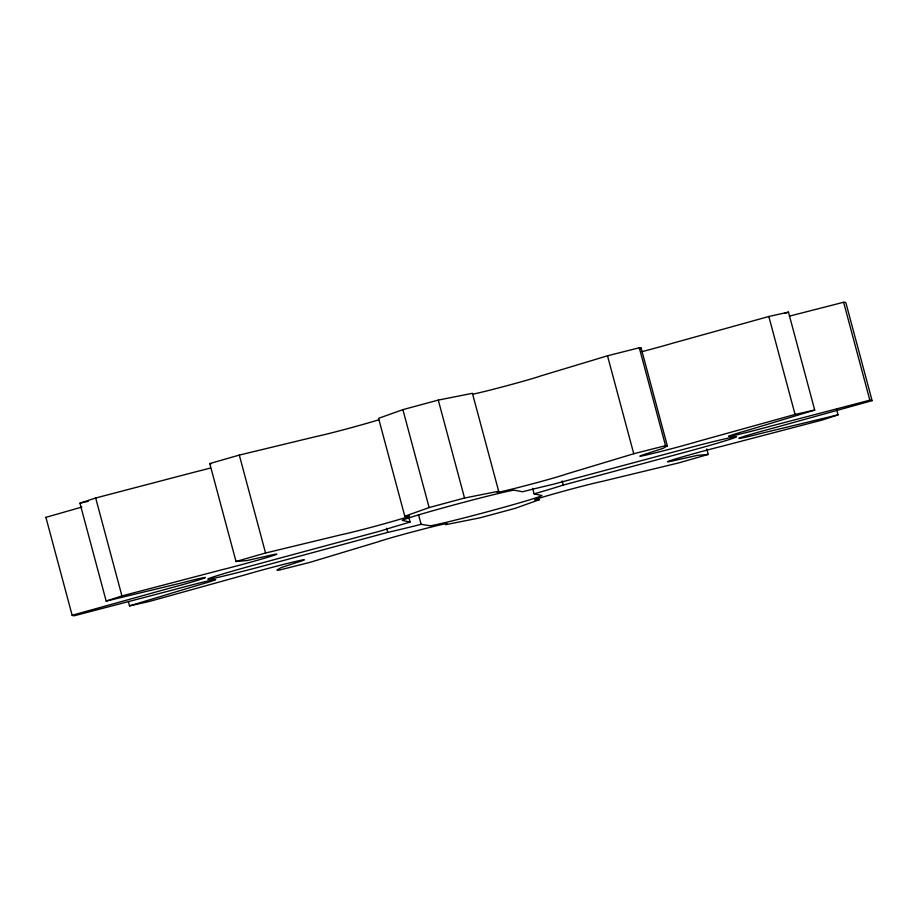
<?xml version="1.0" encoding="UTF-8"?>
<svg xmlns="http://www.w3.org/2000/svg" width="918" height="918" viewBox="0 0 918 918"><rect width="100%" height="100%" fill="white"/><g stroke="black" fill="none" stroke-linecap="round" stroke-linejoin="round"><path stroke-width="1.38" d="M640.374 348.84L641.108 347.979L639.295 347.773A414.156 11.567 -15 0 0 607.509 355.805L540.186 376.105A34.93 0.975 -15 0 1 501.262 387.201L498.176 388.016A34.93 0.975 -15 0 1 473.631 393.994M641.108 347.979L667.34 445.907L663.037 448.351L645.836 453.962A34.93 0.975 -15 0 0 651.424 453.802L653.788 453.228A34.93 0.975 -15 0 0 698.782 441.179L795.068 414.443A414.156 11.567 -15 0 1 814.714 410.059L788.47 312.131A414.156 11.567 -15 0 0 768.825 316.503L672.538 343.252A34.93 0.975 -15 0 1 641.934 351.674M378.801 419.778A34.93 0.975 -15 0 1 360.143 425.229L357.159 426.055A34.93 0.975 -15 0 1 315.7 436.635L239.311 455.087A414.156 11.567 -15 0 0 209.774 463.579L236.018 561.506A414.156 11.567 -15 0 1 265.554 553.015L341.932 534.563A34.93 0.975 -15 0 0 383.403 523.994L386.386 523.157A34.93 0.975 -15 0 0 408.797 515.996L404.804 516.249L378.572 418.321L402.887 409.646A414.156 11.567 -15 0 1 438.288 400.099L472.426 393.317L498.669 491.245L497.258 492.14A34.93 0.975 -15 0 0 524.419 485.943L527.506 485.14A34.93 0.975 -15 0 0 566.429 474.044L633.753 453.744A414.156 11.567 -15 0 1 665.539 445.7L667.34 445.907M404.804 516.249L429.131 507.574A414.156 11.567 -15 0 1 464.531 498.026L498.669 491.245M784.764 313.359L788.47 312.131M128.417 601.726L129.53 605.869L196.372 585.684A34.93 0.975 -15 0 0 213.86 579.763L212.85 579.946A34.93 0.975 -15 0 0 173.835 589.723L74.381 615.737A414.156 11.567 -15 0 1 72.143 615.278L45.9 517.35L81.828 507.069M814.714 410.059L747.872 430.244A34.93 0.975 -15 0 0 730.384 436.165L731.394 435.993A34.93 0.975 -15 0 0 770.409 426.216L869.851 400.191A414.156 11.567 -15 0 1 872.1 400.65L845.857 302.722A414.156 11.567 -15 0 0 843.619 302.263L789.388 316.136M408.958 517.936L410.071 522.078L392.055 527.402A107.808 3.006 -15 0 0 380.993 530.856L250.66 566.004A58.649 1.641 -15 0 0 208.179 579.224A58.649 1.641 -15 0 0 263.546 565.89L387.706 532.394A107.808 3.006 -15 0 0 416.084 525.589L421.121 524.339L430.347 525.773A58.649 1.641 -15 0 0 484.383 512.588L499.082 508.606A58.649 1.641 -15 0 0 539.773 496.535L541.93 495.513L534.092 493.884L532.612 488.365M534.092 493.884L538.281 492.656A107.808 3.006 -15 0 0 563.239 485.083L693.583 449.923A58.649 1.641 -15 0 0 734.274 437.852L736.431 436.83L734.733 436.853A58.649 1.641 -15 0 0 695.316 446.182L552.533 484.452A107.808 3.006 -15 0 0 522.526 491.738L513.896 490.155A58.649 1.641 -15 0 0 474.48 499.484L459.849 503.339A58.649 1.641 -15 0 0 402.314 520.414L410.071 522.078M72.143 615.278L168.224 588.576A34.93 0.975 -15 0 0 204.094 578.156L204.714 577.904A34.93 0.975 -15 0 0 182.131 582.781L106.178 601.106L79.935 503.167A414.156 11.567 -15 0 1 95.69 498.004L195.259 471.932A34.93 0.975 -15 0 0 210.463 468.031M872.1 400.65L776.02 427.352A34.93 0.975 -15 0 0 740.137 437.771L739.518 438.035A34.93 0.975 -15 0 0 762.101 433.147L838.065 414.833L836.585 409.313M106.178 601.106A414.156 11.567 -15 0 1 121.933 595.931L221.502 569.86A34.93 0.975 -15 0 0 266.151 557.742L268.24 557.111A34.93 0.975 -15 0 0 268.136 555.792L246.862 560.565L236.018 561.506M79.935 503.167L88.22 501.331M706.745 448.902L708.226 454.421L697.382 455.362L676.096 460.136A34.93 0.975 -15 0 1 676.004 458.816L678.081 458.185A34.93 0.975 -15 0 1 722.741 446.068L822.31 419.996A414.156 11.567 -15 0 0 838.065 414.833M209.774 463.579L210.876 463.969M843.619 302.263L869.851 400.191M768.825 316.503L795.068 414.443M639.295 347.773L665.539 445.7M607.509 355.805L633.753 453.744M562.137 480.94L563.239 485.083M438.288 400.099L464.531 498.026M402.887 409.646L429.131 507.574M418.539 514.677L421.121 524.339M386.604 528.252L387.706 532.394M239.311 455.087L265.554 553.015M95.69 498.004L121.933 595.931M708.226 454.421A414.156 11.567 -15 0 1 678.689 462.913L602.3 481.365A34.93 0.975 -15 0 0 560.841 491.945L557.857 492.771A34.93 0.975 -15 0 0 535.446 499.943L539.428 499.679L515.113 508.354A414.156 11.567 -15 0 1 479.712 517.901L445.574 524.683L446.986 523.788A34.93 0.975 -15 0 0 419.824 529.984L416.738 530.799A34.93 0.975 -15 0 0 377.814 541.895L310.491 562.195A414.156 11.567 -15 0 1 278.705 570.227L276.892 570.021L281.206 567.576L298.407 561.977A34.93 0.975 -15 0 0 292.819 562.137L290.455 562.7A34.93 0.975 -15 0 0 245.462 574.748L149.175 601.497A414.156 11.567 -15 0 1 129.53 605.869M46.302 517.591A414.156 11.567 -15 0 1 45.9 517.35"/></g></svg>
